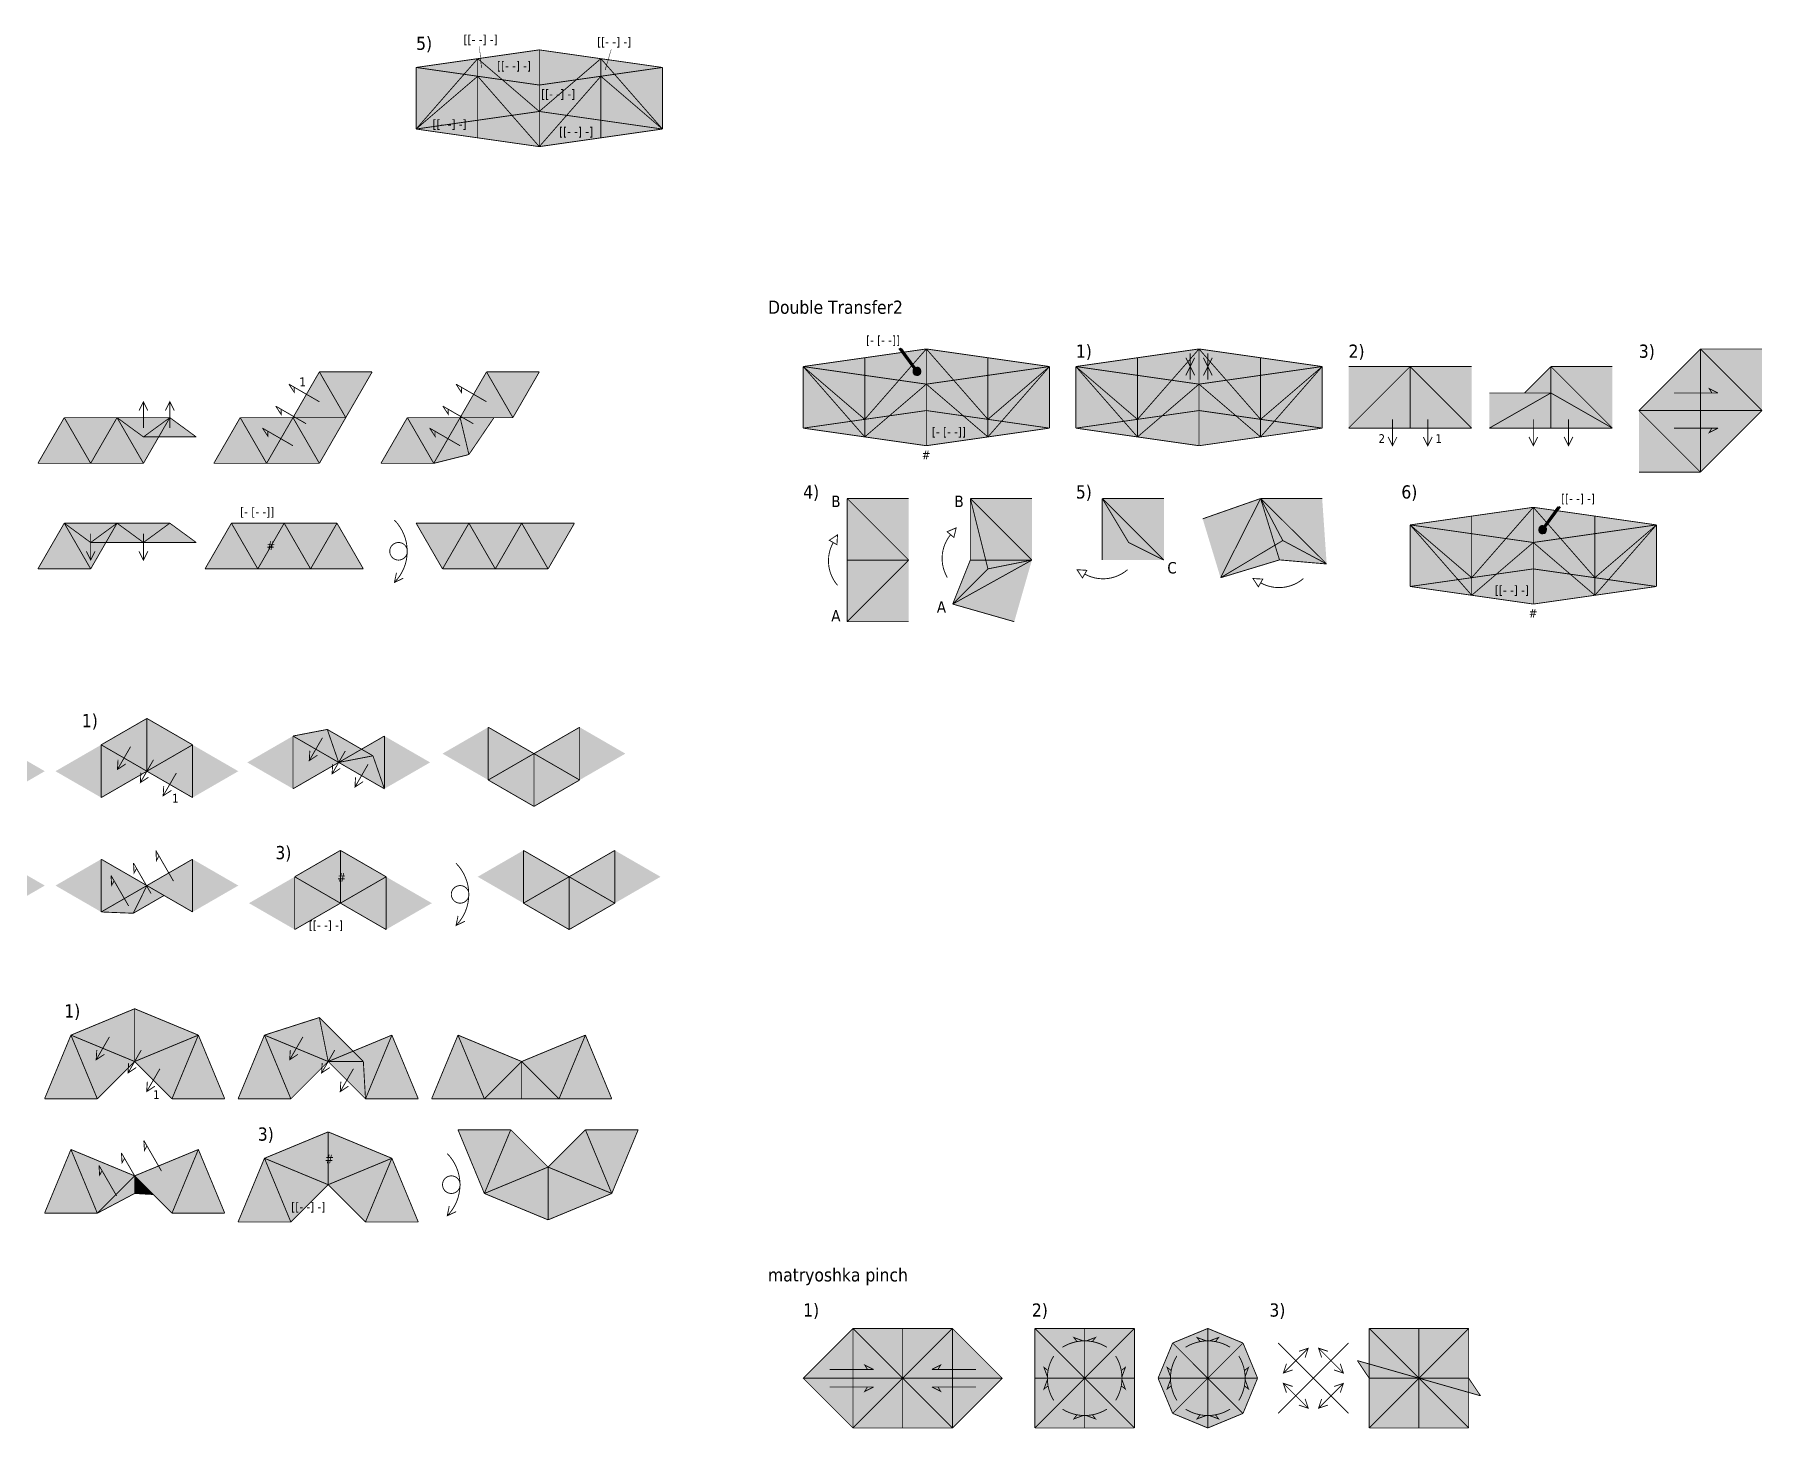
# Model space of a CAD drawing. Header units: inches. Extents: x -12.5 to 77.3, y -38.9 to 8.1.
# Drawn here: x 53.26 to 72.91, y -31.07 to -15.23 of the extents above; entities that cross this region are included whole.
import ezdxf

# ---------------------------------------------------------------- set-up
doc = ezdxf.new("R2010")
doc.units = ezdxf.units.IN
doc.header["$LTSCALE"] = 0.2
doc.header["$MEASUREMENT"] = 0
for name, pattern in [('crease . . . . .', [0.4, 0.2, -0.2]), ('mountain __ . . __ . .', [1.25, 0.5, -0.25, 0, -0.25, 0, -0.25]), ('valley __ __ __', [0.75, 0.5, -0.25])]:
    doc.linetypes.add(name, pattern=pattern)
for name, color, linetype in [('arrow-back', 250, 'Continuous'), ('callout', 254, 'Continuous'), ('edge', 7, 'Continuous'), ('face-1', 151, 'Continuous'), ('face-2', 91, 'Continuous'), ('face-3', 11, 'Continuous'), ('face-4', 191, 'Continuous'), ('face-5', 51, 'Continuous'), ('face-6', 33, 'Continuous'), ('hinge', 250, 'crease . . . . .'), ('mountain', 12, 'mountain __ . . __ . .'), ('valley', 143, 'valley __ __ __'), ('z-labels', 94, 'Continuous'), ('z-pats', 251, 'Continuous')]:
    doc.layers.add(name, color=color, linetype=linetype)
doc.styles.add('labels', font='')
doc.styles.get('labels').set_extended_font_data('Tahoma')

msp = doc.modelspace()

# ---------------------------------------------------------------- linework, layer by layer
for p, q in [((63.260028, -19.024721), (63.091166, -18.794881)), ((63.276146, -19.01288), (63.115984, -18.794881)), ((70.423854, -20.81288), (70.584016, -20.594881)), ((70.439972, -20.824721), (70.608834, -20.594881))]:
    msp.add_line(p, q)
at = {"const_width": 0.01}
for points in [[(66.4, -18.85), (66.4, -19.15)], [(66.6, -18.85), (66.6, -19.15)], [(66.45, -18.9), (66.45, -18.9), (66.4, -19), (66.35, -18.9)], [(66.45, -19.1), (66.45, -19.1), (66.4, -19), (66.35, -19.1)], [(66.55, -18.9), (66.55, -18.9), (66.6, -19), (66.65, -18.9)], [(66.55, -19.1), (66.55, -19.1), (66.6, -19), (66.65, -19.1)], [(54.45, -19.5), (54.45, -19.5), (54.5, -19.4), (54.55, -19.5)], [(54.5, -19.7), (54.5, -19.4)], [(54.75, -19.5), (54.75, -19.5), (54.8, -19.4), (54.85, -19.5)], [(54.8, -19.7), (54.8, -19.4)], [(68.7, -19.6), (68.7, -19.9)], [(69.1, -19.6), (69.1, -19.9)], [(70.3, -19.6), (70.3, -19.9)], [(70.7, -19.6), (70.7, -19.9)], [(68.65, -19.8), (68.65, -19.8), (68.7, -19.9), (68.75, -19.8)], [(69.05, -19.8), (69.05, -19.8), (69.1, -19.9), (69.15, -19.8)], [(70.25, -19.8), (70.25, -19.8), (70.3, -19.9), (70.35, -19.8)], [(70.65, -19.8), (70.65, -19.8), (70.7, -19.9), (70.75, -19.8)], [(53.9, -20.9), (53.9, -21.2)], [(54.5, -20.9), (54.5, -21.2)], [(53.85, -21.1), (53.85, -21.1), (53.9, -21.2), (53.95, -21.1)], [(54.45, -21.1), (54.45, -21.1), (54.5, -21.2), (54.55, -21.1)], [(57.454834, -21.4062), (57.454834, -21.4062), (57.353553, -21.453553), (57.376439, -21.344117)], [(54.354423, -23.320097), (54.204423, -23.579904)], [(56.391506, -23.368302), (56.391506, -23.368302), (56.384807, -23.479904), (56.478109, -23.418302)], [(56.534807, -23.220097), (56.384807, -23.479904)], [(56.794615, -23.370097), (56.644615, -23.629905)], [(54.211122, -23.468302), (54.211122, -23.468302), (54.204423, -23.579904), (54.297724, -23.518302)], [(54.61423, -23.470097), (54.46423, -23.729904)], [(56.651314, -23.518302), (56.651314, -23.518302), (56.644615, -23.629905), (56.737916, -23.568302)], [(57.054423, -23.520097), (56.904423, -23.779904)], [(54.470929, -23.618302), (54.470929, -23.618302), (54.46423, -23.729904), (54.557532, -23.668302)], [(54.730737, -23.768302), (54.730737, -23.768302), (54.724038, -23.879904), (54.817339, -23.818302)], [(54.874038, -23.620097), (54.724038, -23.879904)], [(56.911121, -23.668302), (56.911121, -23.668302), (56.904423, -23.779904), (56.997724, -23.718302)], [(58.154834, -25.3062), (58.154834, -25.3062), (58.053553, -25.353553), (58.076439, -25.244117)], [(54.112868, -26.620096), (53.962868, -26.879904)], [(56.312868, -26.620096), (56.162868, -26.879904)], [(53.969567, -26.768301), (53.969567, -26.768301), (53.962868, -26.879904), (54.056169, -26.818301)], [(54.474999, -26.770097), (54.324999, -27.029904)], [(56.169567, -26.768301), (56.169567, -26.768301), (56.162868, -26.879904), (56.256169, -26.818301)], [(56.674999, -26.770097), (56.524999, -27.029904)], [(54.331698, -26.918302), (54.331698, -26.918302), (54.324999, -27.029904), (54.418301, -26.968302)], [(54.687132, -26.982228), (54.537132, -27.242036)], [(56.531698, -26.918302), (56.531698, -26.918302), (56.524999, -27.029904), (56.618301, -26.968302)], [(56.887132, -26.982228), (56.737132, -27.242036)], [(54.543831, -27.130433), (54.543831, -27.130433), (54.537132, -27.242036), (54.630433, -27.180433)], [(56.743831, -27.130433), (56.743831, -27.130433), (56.737132, -27.242036), (56.830433, -27.180433)], [(58.054834, -28.6062), (58.054834, -28.6062), (57.953553, -28.653553), (57.976439, -28.544117)], [(67.458579, -30.441422), (67.741422, -30.158579)], [(67.635355, -30.193934), (67.635355, -30.193934), (67.741422, -30.158579), (67.706066, -30.264645)], [(67.964645, -30.193934), (67.964645, -30.193934), (67.858578, -30.158579), (67.893934, -30.264645)], [(67.858578, -30.158579), (68.141421, -30.441422)], [(67.493934, -30.335355), (67.493934, -30.335355), (67.458579, -30.441422), (67.564645, -30.406066)], [(68.106066, -30.335355), (68.106066, -30.335355), (68.141421, -30.441422), (68.035355, -30.406066)], [(67.564645, -30.593934), (67.564645, -30.593934), (67.458579, -30.558579), (67.493934, -30.664645)], [(67.458579, -30.558579), (67.741421, -30.841421)], [(67.858578, -30.841421), (68.141421, -30.558578)], [(68.035355, -30.593934), (68.035355, -30.593934), (68.141421, -30.558578), (68.106066, -30.664645)], [(67.706066, -30.735355), (67.706066, -30.735355), (67.741421, -30.841421), (67.635355, -30.806066)], [(67.893934, -30.735355), (67.893934, -30.735355), (67.858578, -30.841421), (67.964645, -30.806066)]]:
    msp.add_lwpolyline(points, dxfattribs=at)
for points in [[(57.353553, -20.746447, -0.410434), (57.353553, -21.453553, 0.610292)], [(57.5, -21.1, -1), (57.3, -21.1, -1), (57.5, -21.1, 0.414214)], [(62.390424, -21.486788, -0.315299), (62.341534, -21.000479, 0.290796)], [(63.638717, -21.398202, -0.315299), (63.675888, -20.910857, 0.290796)], [(65.686788, -21.309576, -0.315299), (65.200479, -21.358466, 0.290796)], [(67.686788, -21.409576, -0.315299), (67.200479, -21.458466, 0.290796)], [(58.053553, -24.646447, -0.410434), (58.053553, -25.353553, 0.610292)], [(58.2, -25, -1), (58, -25, -1), (58.2, -25, 0.414214)], [(57.953553, -27.946447, -0.410434), (57.953553, -28.653553, 0.610292)], [(58.1, -28.3, -1), (57.9, -28.3, -1), (58.1, -28.3, 0.414214)]]:
    msp.add_lwpolyline(points, format="xyb", dxfattribs=at)
for points in [[(62.297123, -20.974814), (62.297123, -20.974814), (62.390424, -20.913212), (62.383725, -21.024814)], [(63.636667, -20.877801), (63.636667, -20.877801), (63.739327, -20.83352), (63.713156, -20.942216)], [(65.174814, -21.402877), (65.174814, -21.402877), (65.113212, -21.309576), (65.224814, -21.316275)], [(67.174814, -21.502877), (67.174814, -21.502877), (67.113212, -21.409576), (67.224814, -21.416275)]]:
    msp.add_lwpolyline(points, close=True, dxfattribs=at)
for centre, start, end in [((63.294065, -19.054159), 139.144086, 113.464909), ((70.405935, -20.854159), 66.535091, 40.855914)]:
    msp.add_arc(centre, 0.045, start, end)
at = {"color": 254}
for points in [[(63.920453, -19.635062), (63.920453, -19.835062), (63.427544, -19.635062), (63.427544, -19.835062)], [(70.320453, -21.435062), (70.320453, -21.635062), (69.827544, -21.435062), (69.827544, -21.635062)]]:
    msp.add_solid(points, dxfattribs=at)
at = {"layer": 'arrow-back', "const_width": 0.01}
for points in [[(56.5, -19.4), (56.15359, -19.2)], [(56.214212, -19.235), (56.215192, -19.293301), (56.15359, -19.2)], [(58.4, -19.4), (58.05359, -19.2)], [(58.114212, -19.235), (58.115192, -19.293301), (58.05359, -19.2)], [(72.33, -19.3), (72.3, -19.25), (72.4, -19.3)], [(56.35, -19.65), (56.00359, -19.45)], [(56.064212, -19.485), (56.065192, -19.543301), (56.00359, -19.45)], [(58.25, -19.65), (57.90359, -19.45)], [(57.964212, -19.485), (57.965192, -19.543301), (57.90359, -19.45)], [(71.9, -19.3), (72.4, -19.3)], [(56.2, -19.9), (55.85359, -19.7)], [(55.914212, -19.735), (55.915192, -19.793301), (55.85359, -19.7)], [(58.1, -19.9), (57.75359, -19.7)], [(57.814212, -19.735), (57.815192, -19.793301), (57.75359, -19.7)], [(71.9, -19.7), (72.4, -19.7)], [(72.33, -19.7), (72.3, -19.75), (72.4, -19.7)], [(54.676683, -24.563553), (54.648382, -24.614534), (54.641683, -24.502931)], [(54.841683, -24.849342), (54.641683, -24.502931)], [(54.421779, -24.70506), (54.393478, -24.75604), (54.386779, -24.644438)], [(54.586779, -24.990848), (54.386779, -24.644438)], [(54.166875, -24.846566), (54.138574, -24.897547), (54.131875, -24.785944)], [(54.331875, -25.132354), (54.131875, -24.785944)], [(54.704708, -28.144758), (54.504708, -27.798348)], [(54.539708, -27.858969), (54.511407, -27.90995), (54.504708, -27.798348)], [(54.194901, -28.42777), (53.994901, -28.08136)], [(54.029901, -28.141982), (54.0016, -28.192963), (53.994901, -28.08136)], [(54.449805, -28.286264), (54.249805, -27.939854)], [(54.284805, -28.000476), (54.256503, -28.051456), (54.249805, -27.939854)], [(65.112368, -30.083591), (65.076947, -30.037273), (65.181926, -30.075736)], [(65.287632, -30.083591), (65.323053, -30.037273), (65.218074, -30.075736)], [(66.512368, -30.083591), (66.476947, -30.037273), (66.581926, -30.075736)], [(66.687632, -30.083591), (66.723053, -30.037273), (66.618074, -30.075736)], [(62.3, -30.4), (62.8, -30.4)], [(62.73, -30.4), (62.7, -30.35), (62.8, -30.4)], [(63.532742, -30.4), (63.562742, -30.35), (63.462742, -30.4)], [(63.962742, -30.4), (63.462742, -30.4)], [(64.783591, -30.412368), (64.737273, -30.376947), (64.775736, -30.481926)], [(65.616409, -30.412368), (65.662727, -30.376947), (65.624264, -30.481926)], [(66.183591, -30.412368), (66.137273, -30.376947), (66.175736, -30.481926)], [(67.016409, -30.412368), (67.062727, -30.376947), (67.024264, -30.481926)], [(62.3, -30.6), (62.8, -30.6)], [(62.73, -30.6), (62.7, -30.65), (62.8, -30.6)], [(63.532742, -30.6), (63.562742, -30.65), (63.462742, -30.6)], [(63.962742, -30.6), (63.462742, -30.6)], [(64.783591, -30.587632), (64.737273, -30.623053), (64.775736, -30.518074)], [(65.616409, -30.587632), (65.662727, -30.623053), (65.624264, -30.518074)], [(66.183591, -30.587632), (66.137273, -30.623053), (66.175736, -30.518074)], [(67.016409, -30.587632), (67.062727, -30.623053), (67.024264, -30.518074)], [(65.112368, -30.916409), (65.076947, -30.962727), (65.181926, -30.924264)], [(65.287632, -30.916409), (65.323053, -30.962727), (65.218074, -30.924264)], [(66.512368, -30.916409), (66.476947, -30.962727), (66.581926, -30.924264)], [(66.687632, -30.916409), (66.723053, -30.962727), (66.618074, -30.924264)]]:
    msp.add_lwpolyline(points, dxfattribs=at)
for points in [[(64.847735, -30.752206, -0.285476), (64.847735, -30.247794, 0.290796)], [(64.947794, -30.147735, -0.285476), (65.452206, -30.147735, 0.290796)], [(65.552265, -30.247794, -0.285476), (65.552265, -30.752206, 0.290796)], [(66.247735, -30.752206, -0.285476), (66.247735, -30.247794, 0.290796)], [(66.347794, -30.147735, -0.285476), (66.852206, -30.147735, 0.290796)], [(66.952265, -30.247794, -0.285476), (66.952265, -30.752206, 0.290796)], [(65.452206, -30.852265, -0.285476), (64.947794, -30.852265, 0.290796)], [(66.852206, -30.852265, -0.285476), (66.347794, -30.852265, 0.290796)]]:
    msp.add_lwpolyline(points, format="xyb", dxfattribs=at)
at = {"layer": 'callout', "const_width": 0.02}
for points in [[(63.100334, -18.790469), (63.294065, -19.054159)], [(70.599666, -20.590469), (70.405935, -20.854159)]]:
    msp.add_lwpolyline(points, dxfattribs=at)
at = {"layer": 'callout', "const_width": 0.04471}
for points in [[(63.294065, -19.031803, -1), (63.294065, -19.076514, -1)], [(70.405935, -20.831803, 1), (70.405935, -20.876514, 1)]]:
    msp.add_lwpolyline(points, format="xyb", close=True, dxfattribs=at)
at = {"layer": 'edge', "const_width": 0.01}
for points in [[(57.6, -15.6), (58.3, -15.5)], [(58.3, -15.5), (59, -15.4)], [(59, -15.4), (59.7, -15.5)], [(59.7, -15.5), (60.4, -15.6)], [(57.6, -16.3), (57.6, -15.6)], [(57.6, -15.6), (58.3, -15.7)], [(58.3, -15.7), (59, -15.8)], [(59, -15.8), (59.7, -15.7)], [(59.7, -15.7), (60.4, -15.6)], [(60.4, -15.6), (60.4, -16.3)], [(58.3, -16.2), (59, -16.1)], [(59, -16.1), (59.7, -16.2)], [(57.6, -16.3), (58.3, -16.2)], [(57.6, -16.3), (58.3, -16.4)], [(59.7, -16.2), (60.4, -16.3)], [(59.7, -16.4), (60.4, -16.3)], [(58.3, -16.4), (59, -16.5)], [(59, -16.5), (59.7, -16.4)], [(62.7, -18.9), (63.4, -18.8)], [(64.1, -18.9), (63.4, -18.8)], [(65.8, -18.9), (66.5, -18.8)], [(67.2, -18.9), (66.5, -18.8)], [(71.5, -19.5), (72.2, -18.8)], [(72.2, -18.8), (72.9, -18.8)], [(62, -19), (62.7, -18.9)], [(62, -19.7), (62, -19)], [(62, -19), (62.7, -19.1)], [(64.8, -19), (64.1, -18.9)], [(64.8, -19), (64.1, -19.1)], [(64.8, -19.7), (64.8, -19)], [(65.1, -19), (65.8, -18.9)], [(65.1, -19.7), (65.1, -19)], [(65.1, -19), (65.8, -19.1)], [(67.9, -19), (67.2, -18.9)], [(67.9, -19), (67.2, -19.1)], [(67.9, -19.7), (67.9, -19)], [(68.2, -19), (68.9, -19)], [(68.9, -19), (69.6, -19.7)], [(68.9, -19), (69.6, -19)], [(70.2, -19.3), (70.5, -19)], [(70.5, -19), (71.2, -19)], [(56.2, -19.580385), (56.5, -19.06077)], [(56.5, -19.06077), (57.1, -19.06077)], [(58.1, -19.580385), (58.4, -19.06077)], [(58.4, -19.06077), (59, -19.06077)], [(62.7, -19.1), (63.4, -19.2)], [(64.1, -19.1), (63.4, -19.2)], [(65.8, -19.1), (66.5, -19.2)], [(67.2, -19.1), (66.5, -19.2)], [(71.2, -19.7), (70.5, -19.3), (69.8, -19.3)], [(53.6, -19.580385), (54.2, -19.580385)], [(54.2, -19.580385), (54.8, -19.580385)], [(54.2, -19.580385), (54.5, -19.8)], [(54.5, -20.1), (54.8, -19.580385)], [(55.6, -19.580385), (56.2, -19.580385)], [(56.2, -19.580385), (56.8, -19.580385)], [(56.5, -20.1), (56.8, -19.580385)], [(57.5, -19.580385), (58.1, -19.580385)], [(58.1, -19.580385), (58.7, -19.580385)], [(58.2, -20), (58.485183, -19.580385)], [(62, -19.7), (62.7, -19.6)], [(62.7, -19.6), (63.4, -19.5)], [(64.1, -19.6), (63.4, -19.5)], [(64.8, -19.7), (64.1, -19.6)], [(65.1, -19.7), (65.8, -19.6)], [(65.8, -19.6), (66.5, -19.5)], [(67.2, -19.6), (66.5, -19.5)], [(67.9, -19.7), (67.2, -19.6)], [(72.2, -20.2), (72.9, -19.5)], [(54.5, -19.8), (55.1, -19.8)], [(62, -19.7), (62.7, -19.8)], [(62.7, -19.8), (63.4, -19.9)], [(64.1, -19.8), (63.4, -19.9)], [(64.8, -19.7), (64.1, -19.8)], [(65.1, -19.7), (65.8, -19.8)], [(65.8, -19.8), (66.5, -19.9)], [(67.2, -19.8), (66.5, -19.9)], [(67.9, -19.7), (67.2, -19.8)], [(68.2, -19.7), (68.9, -19.7)], [(68.9, -19.7), (69.6, -19.7)], [(69.8, -19.7), (70.5, -19.7)], [(70.5, -19.7), (71.2, -19.7)], [(57.8, -20.1), (58.2, -20)], [(53.3, -20.1), (53.9, -20.1)], [(53.9, -20.1), (54.5, -20.1)], [(55.3, -20.1), (55.9, -20.1)], [(55.9, -20.1), (56.5, -20.1)], [(57.2, -20.1), (57.8, -20.1)], [(71.5, -20.2), (72.2, -20.2)], [(62.5, -20.5), (63.2, -20.5)], [(62.5, -21.2), (62.5, -20.5)], [(64.6, -20.5), (63.9, -20.5)], [(63.9, -20.5), (63.9, -21.2)], [(63.9, -20.5), (64.1, -21.3)], [(65.4, -21.2), (65.4, -20.5)], [(65.4, -20.5), (65.7, -21)], [(65.4, -20.5), (66.1, -20.5)], [(66.541683, -20.730924), (67.2, -20.5)], [(67.9, -20.5), (67.2, -20.5)], [(69.6, -20.7), (70.3, -20.6)], [(71, -20.7), (70.3, -20.6)], [(53.6, -20.780385), (54.2, -20.780385)], [(53.6, -20.780385), (53.9, -20.999999)], [(53.9, -21.3), (54.2, -20.780385)], [(54.2, -20.780385), (54.8, -20.780385)], [(55.5, -20.780385), (56.1, -20.780385)], [(56.1, -20.780385), (56.7, -20.780385)], [(57.6, -20.780386), (58.2, -20.780386)], [(58.2, -20.780386), (58.8, -20.780387)], [(58.8, -20.780386), (59.399999, -20.780386)], [(68.9, -20.8), (69.6, -20.7)], [(68.9, -21.5), (68.9, -20.8)], [(68.9, -20.8), (69.6, -20.9)], [(71.7, -20.8), (71, -20.7)], [(71.7, -20.8), (71, -20.9)], [(71.7, -21.5), (71.7, -20.8)], [(53.9, -20.999999), (54.5, -20.999999)], [(54.5, -21), (55.1, -21)], [(66.1, -21.2), (65.7, -21)], [(66.744688, -21.400841), (67.452306, -20.97743)], [(67.452306, -20.97743), (67.951119, -21.244237)], [(69.6, -20.9), (70.3, -21)], [(71, -20.9), (70.3, -21)], [(62.5, -21.2), (62.5, -21.9)], [(63.9, -21.2), (63.7, -21.7)], [(66.744688, -21.400841), (67.414605, -21.197836)], [(67.414605, -21.197836), (67.951119, -21.244237)], [(53.3, -21.3), (53.9, -21.3)], [(55.2, -21.3), (55.8, -21.3)], [(55.8, -21.3), (56.4, -21.3)], [(56.4, -21.3), (56.999999, -21.3)], [(57.9, -21.300002), (58.5, -21.300002)], [(58.5, -21.300002), (59.1, -21.300002)], [(64.1, -21.3), (63.7, -21.7)], [(68.9, -21.5), (69.6, -21.4)], [(69.6, -21.4), (70.3, -21.3)], [(71, -21.4), (70.3, -21.3)], [(71.7, -21.5), (71, -21.4)], [(68.9, -21.5), (69.6, -21.6)], [(69.6, -21.6), (70.3, -21.7)], [(71, -21.6), (70.3, -21.7)], [(71.7, -21.5), (71, -21.6)], [(63.7, -21.7), (64.4, -21.9)], [(62.5, -21.9), (63.2, -21.9)], [(54.019615, -23.3), (54.53923, -23)], [(54.53923, -23.000001), (55.058845, -23.300001)], [(56.199999, -23.2), (56.589711, -23.125)], [(56.589711, -23.125001), (57.109326, -23.425001)], [(58.419615, -23.1), (58.93923, -23.4)], [(59.458846, -23.100001), (58.939231, -23.4)], [(55.058845, -23.900001), (55.058846, -23.300001)], [(57.23923, -23.200001), (56.719615, -23.500001)], [(56.199999, -23.8), (56.719614, -23.5)], [(57.23923, -23.800001), (56.719615, -23.5)], [(57.23923, -23.800001), (57.109327, -23.425001)], [(54.019615, -23.9), (54.53923, -23.6)], [(55.058845, -23.900001), (54.539231, -23.6)], [(58.419615, -23.699999), (58.93923, -23.999999)], [(58.939229, -24.000001), (59.458844, -23.700001)], [(56.219615, -24.8), (56.73923, -24.5)], [(56.73923, -24.500001), (57.258845, -24.800001)], [(58.819615, -24.5), (59.33923, -24.8)], [(59.858845, -24.499999), (59.339231, -24.8)], [(54.019615, -24.6), (54.53923, -24.9)], [(55.058846, -24.600001), (54.539231, -24.9)], [(54.53923, -24.900001), (55.058845, -25.200001)], [(54.384327, -25.214713), (54.734328, -25.01264)], [(56.219615, -25.4), (56.73923, -25.1)], [(57.258845, -25.400001), (56.739231, -25.1)], [(58.819615, -25.1), (59.33923, -25.4)], [(59.33923, -25.399999), (59.858845, -25.099999)], [(54.019615, -25.199999), (54.384327, -25.214711)], [(53.675736, -26.6), (54.4, -26.3)], [(54.4, -26.3), (55.124264, -26.6)], [(55.875736, -26.6), (56.5, -26.4)], [(56.5, -26.4), (57, -26.9)], [(53.375736, -27.324264), (53.675736, -26.6)], [(54.824264, -27.324264), (55.124264, -26.6)], [(55.124264, -26.6), (55.424264, -27.324264)], [(55.575736, -27.324264), (55.875736, -26.6)], [(57.324264, -26.6), (56.6, -26.9)], [(57.324264, -26.6), (57.624264, -27.324264)], [(57.775736, -27.324264), (58.075736, -26.6)], [(58.075736, -26.6), (58.8, -26.9)], [(59.524264, -26.6), (58.8, -26.9)], [(59.524264, -26.6), (59.824264, -27.324264)], [(53.975736, -27.324264), (54.4, -26.9)], [(54.824264, -27.324264), (54.4, -26.9)], [(56.175736, -27.324264), (56.6, -26.9)], [(57.024264, -27.324264), (56.6, -26.9)], [(57.024264, -27.324264), (57, -26.9)], [(58.375736, -27.324264), (58.8, -27.324264)], [(58.8, -27.324264), (59.224264, -27.324264)], [(55.875736, -28), (56.6, -27.7)], [(56.6, -27.7), (57.324264, -28)], [(58.075736, -27.675736), (58.375736, -28.4)], [(58.675736, -27.675736), (59.1, -28.1)], [(59.524264, -27.675736), (59.1, -28.1)], [(59.824264, -28.4), (60.124264, -27.675736)], [(53.375736, -28.624264), (53.675736, -27.9)], [(53.675736, -27.9), (54.4, -28.2)], [(55.124264, -27.9), (54.4, -28.2)], [(55.124264, -27.9), (55.424264, -28.624264)], [(55.575736, -28.724264), (55.875736, -28)], [(57.324264, -28), (57.624264, -28.724264)], [(54.824264, -28.624264), (54.4, -28.2)], [(53.975736, -28.624264), (54.4, -28.4)], [(54.4, -28.4), (54.612132, -28.412133)], [(56.175736, -28.724264), (56.6, -28.3)], [(57.024264, -28.724264), (56.6, -28.3)], [(58.375736, -28.4), (59.1, -28.7)], [(59.1, -28.7), (59.824264, -28.4)], [(64.634314, -29.934315), (64.634314, -30.5)], [(65.765685, -29.934315), (65.2, -29.934315), (64.634314, -29.934315)], [(65.765685, -30.5), (65.765685, -29.934315)], [(67, -30.1), (66.6, -29.934315), (66.2, -30.1)], [(68.434314, -29.934315), (68.434314, -30.5)], [(69.565685, -29.934315), (69, -29.934315), (68.434314, -29.934315)], [(69.565685, -30.5), (69.565685, -29.934315)], [(66.2, -30.1), (66.034314, -30.5)], [(67.165685, -30.5), (67, -30.1)], [(67.8, -30.5), (67.4, -30.1)], [(68.2, -30.1), (67.8, -30.5)], [(68.3, -30.3), (68.3, -30.3), (68.434314, -30.5)], [(69, -30.5), (68.3, -30.3)], [(63.697056, -30.5), (63.131371, -30.5), (62.565685, -30.5)], [(64.634314, -30.5), (64.634314, -31.065685)], [(65.765685, -31.065685), (65.765685, -30.5)], [(66.034314, -30.5), (66.2, -30.9)], [(67, -30.9), (67.165685, -30.5)], [(67.4, -30.9), (67.8, -30.5)], [(67.8, -30.5), (68.2, -30.9)], [(68.434314, -30.5), (68.434314, -31.065685)], [(69, -30.5), (69.7, -30.7)], [(69.565685, -31.065685), (69.565685, -30.5)], [(69.7, -30.7), (69.7, -30.7), (69.565686, -30.5)], [(67, -30.9), (66.6, -31.065685), (66.2, -30.9)], [(65.765685, -31.065685), (65.2, -31.065685), (64.634314, -31.065685)], [(69.565685, -31.065685), (69, -31.065685), (68.434314, -31.065685)]]:
    msp.add_lwpolyline(points, dxfattribs=at)
msp.add_lwpolyline([(64.262742, -30.5), (63.697056, -29.934315), (62.565685, -29.934315), (62, -30.5), (62.565685, -31.065685), (63.697056, -31.065685)], close=True, dxfattribs=at)
at = {"layer": 'face-1'}
for points in [[(58.3, -15.7), (57.6, -15.6), (58.3, -15.7), (57.6, -16.3)], [(59.7, -15.7), (60.4, -16.3), (60.4, -15.6)], [(72.2, -18.8), (72.9, -19.5), (72.9, -18.8)], [(62.7, -19.8), (62.7, -19.1), (62.7, -19.8), (62, -19)], [(62, -19), (62.7, -19.8), (62, -19.7)], [(64.1, -19.8), (64.1, -19.1), (64.1, -19.8), (64.8, -19)], [(64.8, -19), (64.1, -19.8), (64.8, -19.7)], [(65.8, -19.8), (65.8, -19.1), (65.8, -19.8), (65.1, -19)], [(65.1, -19), (65.8, -19.8), (65.1, -19.7)], [(67.2, -19.8), (67.2, -19.1), (67.2, -19.8), (67.9, -19)], [(67.9, -19), (67.2, -19.8), (67.9, -19.7)], [(68.9, -19), (68.2, -19), (68.9, -19), (68.2, -19.7)], [(68.2, -19.7), (68.9, -19), (68.9, -19.7)], [(69.6, -19.7), (68.9, -19.7), (68.9, -19)], [(68.9, -19), (69.6, -19.7), (69.6, -19)], [(70.5, -19), (71.2, -19.7), (71.2, -19)], [(62.7, -19.8), (62.7, -19.1), (63.4, -19.2)], [(63.4, -19.2), (62.7, -19.8), (63.4, -19.9)], [(64.1, -19.8), (64.1, -19.1), (63.4, -19.2)], [(63.4, -19.2), (64.1, -19.8), (63.4, -19.9)], [(65.8, -19.8), (65.8, -19.1), (66.5, -19.2)], [(66.5, -19.2), (65.8, -19.8), (66.5, -19.9)], [(67.2, -19.8), (67.2, -19.1), (66.5, -19.2)], [(66.5, -19.2), (67.2, -19.8), (66.5, -19.9)], [(70.5, -19.3), (69.8, -19.3), (70.5, -19.3), (69.8, -19.7)], [(69.8, -19.7), (70.5, -19.3), (70.5, -19.7)], [(71.2, -19.7), (70.5, -19.7), (70.5, -19.3)], [(53.9, -20.1), (53.6, -19.580385), (53.3, -20.1)], [(53.9, -20.1), (53.6, -19.580385), (54.2, -19.580385)], [(53.9, -20.1), (54.5, -20.1), (54.2, -19.580385)], [(54.8, -19.580385), (54.2, -19.580385), (54.8, -19.580385), (54.5, -19.8)], [(54.5, -19.8), (54.8, -19.580385), (55.1, -19.8)], [(55.9, -20.1), (55.6, -19.580385), (55.3, -20.1)], [(55.9, -20.1), (55.6, -19.580385), (56.2, -19.580385)], [(55.9, -20.1), (56.5, -20.1), (56.2, -19.580385)], [(57.8, -20.1), (57.5, -19.580385), (57.2, -20.1)], [(57.8, -20.1), (57.5, -19.580385), (58.1, -19.580385)], [(57.8, -20.1), (58.2, -20), (58.1, -19.580385)], [(72.2, -20.2), (71.5, -20.2), (72.2, -20.2), (71.5, -19.5)], [(62.5, -20.5), (63.2, -21.2), (63.2, -20.5)], [(63.9, -20.5), (64.6, -21.2), (64.6, -20.5)], [(65.4, -20.5), (66.1, -21.2), (66.1, -20.5)], [(66.1, -21.2), (65.4, -21.2), (65.4, -20.5)], [(66.744688, -21.400841), (67.2, -20.5), (66.541683, -20.730924)], [(67.951119, -21.244237), (67.9, -20.5), (67.951119, -21.244237), (67.2, -20.5)], [(53.9, -21.3), (53.6, -20.780385), (53.3, -21.3)], [(53.9, -21.3), (53.6, -20.780385), (54.2, -20.780385)], [(54.8, -20.780386), (54.5, -21), (55.1, -21)], [(55.8, -21.3), (55.5, -20.780385), (55.2, -21.3)], [(56.7, -20.780386), (56.4, -21.3), (57, -21.300001)], [(58.2, -20.780386), (57.9, -21.300002), (58.5, -21.300001)], [(58.2, -20.780386), (58.8, -20.780386), (58.5, -21.300001)], [(69.6, -21.6), (69.6, -20.9), (69.6, -21.6), (68.9, -20.8)], [(68.9, -20.8), (69.6, -21.6), (68.9, -21.5)], [(71, -21.6), (71, -20.9), (71, -21.6), (71.7, -20.8)], [(71.7, -20.8), (71, -21.6), (71.7, -21.5)], [(69.6, -21.6), (69.6, -20.9), (70.3, -21)], [(71, -21.6), (71, -20.9), (70.3, -21)], [(62.5, -21.9), (63.2, -21.9), (63.2, -21.2)], [(63.7, -21.7), (64.4, -21.9), (63.7, -21.7), (64.6, -21.2)], [(54.539231, -23.000001), (54.53923, -23.600001), (54.019615, -23.3)], [(54.539231, -23.000001), (54.53923, -23.600001), (55.058846, -23.300001)], [(56.589711, -23.125001), (56.719615, -23.500001), (56.2, -23.2)], [(56.589711, -23.125001), (56.719615, -23.500001), (57.109326, -23.425001)], [(58.419615, -23.7), (57.9, -23.4), (58.419616, -23.1)], [(59.458846, -23.700001), (59.978461, -23.400001), (59.458846, -23.100001)], [(52.858845, -23.900001), (53.378461, -23.600001), (52.858846, -23.300001)], [(54.019615, -23.9), (53.5, -23.6), (54.019615, -23.3)], [(54.019615, -23.9), (54.53923, -23.600001), (54.019615, -23.3)], [(55.058845, -23.900001), (54.53923, -23.600001), (55.058846, -23.300001)], [(55.058845, -23.900001), (55.578461, -23.600001), (55.058846, -23.300001)], [(56.199999, -23.8), (55.680384, -23.5), (56.2, -23.2)], [(56.199999, -23.8), (56.719615, -23.500001), (56.2, -23.2)], [(57.23923, -23.800001), (57.758845, -23.500001), (57.23923, -23.200001)], [(57.23923, -23.800001), (56.719615, -23.500001), (57.109326, -23.425001)], [(56.739231, -24.500001), (56.73923, -25.100001), (56.219615, -24.8)], [(52.858845, -25.200001), (53.378461, -24.900001), (52.858846, -24.600001)], [(54.019615, -25.2), (53.5, -24.9), (54.019615, -24.6)], [(55.058845, -25.200001), (55.578461, -24.900001), (55.058846, -24.600001)], [(56.219615, -25.4), (55.7, -25.1), (56.219615, -24.8)], [(57.258845, -25.400001), (57.778461, -25.100001), (57.258846, -24.800001)], [(54.4, -26.3), (54.4, -26.9), (53.675736, -26.6)], [(54.4, -26.3), (54.4, -26.9), (55.124264, -26.6)], [(56.5, -26.4), (56.6, -26.9), (55.875736, -26.6)], [(56.5, -26.4), (56.6, -26.9), (57, -26.9)], [(53.975736, -27.324264), (53.375736, -27.324264), (53.675736, -26.6)], [(53.975736, -27.324264), (54.4, -26.9), (53.675736, -26.6)], [(54.824264, -27.324264), (54.4, -26.9), (55.124264, -26.6)], [(54.824264, -27.324264), (55.424264, -27.324264), (55.124264, -26.6)], [(56.175736, -27.324264), (55.575736, -27.324264), (55.875736, -26.6)], [(56.175736, -27.324264), (56.6, -26.9), (55.875736, -26.6)], [(57.024264, -27.324264), (57.624264, -27.324264), (57.324264, -26.6)], [(58.375736, -27.324264), (57.775736, -27.324264), (58.075736, -26.6)], [(59.224264, -27.324264), (59.824264, -27.324264), (59.524264, -26.6)], [(57.024264, -27.324264), (56.6, -26.9), (57, -26.9)], [(56.6, -27.7), (56.6, -28.3), (55.875736, -28)], [(53.975736, -28.624264), (53.375736, -28.624264), (53.675736, -27.9)], [(54.824264, -28.624264), (55.424264, -28.624264), (55.124264, -27.9)], [(56.175736, -28.724264), (55.575736, -28.724264), (55.875736, -28)], [(57.024264, -28.724264), (57.624264, -28.724264), (57.324264, -28)], [(62.565685, -29.934315), (62, -30.5), (62.565685, -30.5)], [(63.131371, -30.5), (62.565685, -30.5), (62.565685, -29.934315)], [(63.131371, -30.5), (63.131371, -29.934315), (62.565685, -29.934315)], [(63.697056, -29.934315), (63.131371, -30.5), (63.131371, -29.934315)], [(63.697056, -29.934315), (63.131371, -30.5), (63.697056, -30.5)], [(64.262742, -30.5), (63.697056, -30.5), (63.697056, -29.934315)], [(65.2, -30.5), (64.634314, -30.5), (64.634314, -29.934315)], [(65.2, -30.5), (65.2, -29.934315), (64.634314, -29.934315)], [(65.765685, -29.934315), (65.2, -30.5), (65.2, -29.934315)], [(65.765685, -29.934315), (65.2, -30.5), (65.765685, -30.5)], [(66.6, -30.5), (66.6, -29.934315), (66.2, -30.1)], [(67, -30.1), (66.6, -30.5), (66.6, -29.934315)], [(66.6, -30.5), (66.034314, -30.5), (66.2, -30.1)], [(67, -30.1), (66.6, -30.5), (67.165685, -30.5)], [(62.565685, -31.065685), (62.565685, -30.5), (62, -30.5)], [(63.131371, -30.5), (62.565685, -31.065685), (62.565685, -30.5)], [(63.131371, -30.5), (62.565685, -31.065685), (63.131371, -31.065685)], [(63.697056, -31.065685), (63.131371, -31.065685), (63.131371, -30.5)], [(63.697056, -31.065685), (63.697056, -30.5), (63.131371, -30.5)], [(64.262742, -30.5), (63.697056, -31.065685), (63.697056, -30.5)], [(65.2, -30.5), (64.634314, -31.065685), (64.634314, -30.5)], [(65.2, -30.5), (64.634314, -31.065685), (65.2, -31.065685)], [(65.765685, -31.065685), (65.2, -31.065685), (65.2, -30.5)], [(65.765685, -31.065685), (65.765685, -30.5), (65.2, -30.5)], [(66.6, -30.5), (66.2, -30.9), (66.034314, -30.5)], [(66.6, -30.5), (66.2, -30.9), (66.6, -31.065685)], [(67, -30.9), (66.6, -31.065685), (66.6, -30.5)], [(67, -30.9), (67.165685, -30.5), (66.6, -30.5)]]:
    msp.add_solid(points, dxfattribs=at)
at = {"layer": 'face-2'}
for points in [[(58.3, -15.5), (57.6, -15.6), (58.3, -15.5), (57.6, -16.3)], [(59.7, -15.5), (60.4, -16.3), (60.4, -15.6)], [(62.7, -19.6), (62.7, -18.9), (63.4, -18.8)], [(63.4, -18.8), (62.7, -19.6), (63.4, -19.5)], [(64.1, -19.6), (64.1, -18.9), (63.4, -18.8)], [(63.4, -18.8), (64.1, -19.6), (63.4, -19.5)], [(65.8, -19.6), (65.8, -18.9), (66.5, -18.8)], [(66.5, -18.8), (65.8, -19.6), (66.5, -19.5)], [(67.2, -19.6), (67.2, -18.9), (66.5, -18.8)], [(66.5, -18.8), (67.2, -19.6), (66.5, -19.5)], [(62.7, -19.6), (62.7, -18.9), (62.7, -19.6), (62, -19)], [(62, -19), (62.7, -19.6), (62, -19.7)], [(64.1, -19.6), (64.1, -18.9), (64.1, -19.6), (64.8, -19)], [(64.8, -19), (64.1, -19.6), (64.8, -19.7)], [(65.8, -19.6), (65.8, -18.9), (65.8, -19.6), (65.1, -19)], [(65.1, -19), (65.8, -19.6), (65.1, -19.7)], [(67.2, -19.6), (67.2, -18.9), (67.2, -19.6), (67.9, -19)], [(67.9, -19), (67.2, -19.6), (67.9, -19.7)], [(56.5, -19.06077), (56.8, -19.580385), (57.1, -19.06077)], [(58.4, -19.06077), (58.7, -19.580385), (59, -19.06077)], [(64.6, -21.2), (63.9, -21.2), (63.9, -20.5)], [(69.6, -21.4), (69.6, -20.7), (70.3, -20.6)], [(71, -21.4), (71, -20.7), (70.3, -20.6)], [(58.2, -20.780386), (57.9, -21.300002), (57.6, -20.780386)], [(59.1, -21.300001), (58.8, -20.780386), (59.4, -20.780386)], [(69.6, -21.4), (69.6, -20.7), (69.6, -21.4), (68.9, -20.8)], [(68.9, -20.8), (69.6, -21.4), (68.9, -21.5)], [(71, -21.4), (71, -20.7), (71, -21.4), (71.7, -20.8)], [(71.7, -20.8), (71, -21.4), (71.7, -21.5)], [(64.6, -21.2), (63.7, -21.7), (63.9, -21.2)], [(58.419615, -23.7), (58.939231, -23.400001), (58.419616, -23.1)], [(58.419616, -23.699998), (58.939231, -23.399999), (58.93923, -23.999999)], [(56.739231, -24.500001), (56.73923, -25.100001), (57.258846, -24.800001)], [(58.819615, -24.5), (58.3, -24.8), (58.819615, -25.1)], [(58.819615, -24.5), (59.33923, -24.799999), (58.819615, -25.1)], [(59.858845, -24.499999), (60.378461, -24.799999), (59.858846, -25.099999)], [(54.019615, -25.2), (54.53923, -24.900001), (54.019615, -24.6)], [(54.019615, -25.199998), (54.539231, -24.899999), (54.384327, -25.214711)], [(56.219615, -25.4), (56.73923, -25.100001), (56.219615, -24.8)], [(58.375736, -27.324264), (58.8, -26.9), (58.075736, -26.6)], [(58.8, -27.324264), (58.8, -26.9), (58.375736, -27.324264)], [(58.675736, -27.675736), (58.075736, -27.675736), (58.375736, -28.4)], [(58.675736, -27.675736), (59.1, -28.1), (58.375736, -28.4)], [(59.524264, -27.675736), (60.124264, -27.675736), (59.824264, -28.4)], [(56.6, -27.7), (56.6, -28.3), (57.324264, -28)], [(53.975736, -28.624264), (54.4, -28.2), (53.675736, -27.9)], [(56.175736, -28.724264), (56.6, -28.3), (55.875736, -28)], [(54.4, -28.4), (54.4, -28.2), (53.975736, -28.624264)], [(69, -30.5), (68.434314, -30.5), (68.434314, -29.934315)], [(69.565685, -29.934315), (69, -30.5), (69.565685, -30.5)], [(69, -30.5), (68.434314, -30.5), (68.3, -30.3)], [(69, -30.5), (68.434314, -31.065685), (68.434314, -30.5)], [(69.565685, -31.065685), (69.565685, -30.5), (69, -30.5)], [(69, -30.5), (69.565686, -30.5), (69.7, -30.7)]]:
    msp.add_solid(points, dxfattribs=at)
at = {"layer": 'face-3'}
for points in [[(57.6, -16.3), (58.3, -15.7), (58.3, -16.4)], [(59, -16.5), (58.3, -16.4), (58.3, -15.7)], [(59, -16.5), (59.7, -15.7), (59.7, -16.4)], [(60.4, -16.3), (59.7, -16.4), (59.7, -15.7)], [(71.5, -19.5), (72.2, -18.8), (72.2, -19.5)], [(72.9, -19.5), (72.2, -19.5), (72.2, -18.8)], [(70.2, -19.3), (70.5, -19.3), (70.5, -19)], [(70.5, -19), (70.5, -19.3), (71.2, -19.7)], [(56.8, -19.580385), (56.2, -19.580385), (56.8, -19.580385), (56.5, -19.06077)], [(58.7, -19.580385), (58.1, -19.580385), (58.7, -19.580385), (58.4, -19.06077)], [(54.8, -19.580385), (54.499999, -20.1), (54.2, -19.580385)], [(56.8, -19.580385), (56.499999, -20.1), (56.2, -19.580385)], [(58.485183, -19.580385), (58.2, -20), (58.1, -19.580385)], [(71.5, -19.5), (72.2, -20.2), (72.2, -19.5)], [(72.9, -19.5), (72.2, -19.5), (72.2, -20.2)], [(63.2, -21.2), (62.5, -20.5), (62.5, -21.2)], [(63.9, -20.5), (64.1, -21.3), (64.6, -21.2)], [(66.1, -21.2), (65.7, -21), (65.4, -20.5)], [(66.744688, -21.400841), (67.452306, -20.97743), (67.2, -20.5)], [(67.2, -20.5), (67.452306, -20.97743), (67.951119, -21.244237)], [(53.9, -20.999999), (53.6, -20.780385), (54.2, -20.780385)], [(55.8, -21.3), (55.5, -20.780385), (56.1, -20.780385)], [(59.1, -21.300001), (58.8, -20.780386), (58.5, -21.300001)], [(70.3, -21), (69.6, -21.6), (70.3, -21.7)], [(70.3, -21), (71, -21.6), (70.3, -21.7)], [(63.2, -21.2), (62.5, -21.9), (62.5, -21.2)], [(64.6, -21.2), (64.1, -21.3), (63.7, -21.7)], [(59.458846, -23.700001), (58.939231, -23.400001), (59.458846, -23.100001)], [(57.23923, -23.800001), (56.719615, -23.500001), (57.23923, -23.200001)], [(59.458846, -23.700001), (58.939231, -23.399999), (58.93923, -23.999999)], [(55.058845, -25.200001), (54.53923, -24.900001), (55.058846, -24.600001)], [(54.734329, -25.012639), (54.539231, -24.899999), (54.384327, -25.214711)], [(57.258845, -25.400001), (56.73923, -25.100001), (57.258846, -24.800001)], [(59.339231, -25.399999), (59.33923, -24.799999), (58.819615, -25.1)], [(57.024264, -27.324264), (56.6, -26.9), (57.324264, -26.6)], [(59.224264, -27.324264), (58.8, -26.9), (59.524264, -26.6)], [(58.8, -27.324264), (58.8, -26.9), (59.224264, -27.324264)], [(54.824264, -28.624264), (54.4, -28.2), (55.124264, -27.9)], [(57.024264, -28.724264), (56.6, -28.3), (57.324264, -28)], [(54.4, -28.4), (54.4, -28.2), (54.612132, -28.412133)], [(59.1, -28.7), (59.1, -28.1), (58.375736, -28.4)]]:
    msp.add_solid(points, dxfattribs=at)
at = {"layer": 'face-4'}
for points in [[(58.3, -15.7), (59, -16.5), (59, -15.8)], [(59.7, -15.7), (59, -15.8), (59.7, -15.7), (59, -16.5)], [(67.2, -20.5), (67.414605, -21.197836), (66.744688, -21.400841)], [(67.2, -20.5), (67.951119, -21.244237), (67.414605, -21.197836)], [(70.3, -20.6), (69.6, -21.4), (70.3, -21.3)], [(70.3, -20.6), (71, -21.4), (70.3, -21.3)], [(53.9, -20.999999), (54.5, -21), (54.2, -20.780385)], [(54.8, -20.780386), (54.5, -21), (54.2, -20.780385)], [(55.8, -21.3), (56.4, -21.3), (56.1, -20.780385)], [(56.7, -20.780386), (56.4, -21.3), (56.1, -20.780385)], [(59.858845, -24.499999), (59.33923, -24.799999), (59.858846, -25.099999)], [(59.339231, -25.399999), (59.33923, -24.799999), (59.858846, -25.099999)], [(59.524264, -27.675736), (59.1, -28.1), (59.824264, -28.4)], [(59.1, -28.7), (59.1, -28.1), (59.824264, -28.4)], [(69, -30.5), (69, -29.934315), (68.434314, -29.934315)], [(69.565685, -29.934315), (69, -30.5), (69, -29.934315)], [(69, -30.5), (68.434314, -31.065685), (69, -31.065685)], [(69.565685, -31.065685), (69, -31.065685), (69, -30.5)]]:
    msp.add_solid(points, dxfattribs=at)
at = {"layer": 'face-5'}
for points in [[(57.6, -16.3), (58.3, -15.5), (58.3, -16.2)], [(59, -16.1), (58.3, -16.2), (58.3, -15.5)], [(59, -16.1), (59.7, -15.5), (59.7, -16.2)], [(60.4, -16.3), (59.7, -16.2), (59.7, -15.5)]]:
    msp.add_solid(points, dxfattribs=at)
at = {"layer": 'face-6'}
for points in [[(58.3, -15.5), (59, -16.1), (59, -15.4)], [(59.7, -15.5), (59, -15.4), (59.7, -15.5), (59, -16.1)]]:
    msp.add_solid(points, dxfattribs=at)
at = {"layer": 'hinge', "const_width": 0.01}
for points in [[(57.6, -16.3), (58.3, -15.5)], [(58.3, -15.5), (59, -16.1)], [(58.3, -16.2), (58.3, -15.5)], [(59, -16.1), (59.7, -15.5)], [(59.7, -15.5), (60.4, -16.3)], [(59.7, -16.2), (59.7, -15.5)], [(57.6, -16.3), (58.3, -15.7)], [(58.3, -15.7), (59, -16.5)], [(58.3, -16.4), (58.3, -15.7)], [(59, -16.5), (59.7, -15.7)], [(59.7, -15.7), (60.4, -16.3)], [(59.7, -16.4), (59.7, -15.7)], [(63.4, -18.8), (62.7, -19.6)], [(63.4, -18.8), (64.1, -19.6)], [(66.5, -18.8), (65.8, -19.6)], [(66.5, -18.8), (67.2, -19.6)], [(72.2, -19.5), (72.2, -18.8)], [(72.2, -18.8), (72.9, -19.5)], [(62, -19), (62.7, -19.6)], [(62, -19), (62.7, -19.8)], [(62.7, -19.6), (62.7, -18.9)], [(64.1, -19.6), (64.1, -18.9)], [(64.8, -19), (64.1, -19.6)], [(64.8, -19), (64.1, -19.8)], [(65.1, -19), (65.8, -19.6)], [(65.1, -19), (65.8, -19.8)], [(65.8, -19.6), (65.8, -18.9)], [(67.2, -19.6), (67.2, -18.9)], [(67.9, -19), (67.2, -19.6)], [(67.9, -19), (67.2, -19.8)], [(68.2, -19.7), (68.9, -19)], [(68.9, -19.7), (68.9, -19)], [(70.5, -19), (70.5, -19.7)], [(70.5, -19), (71.2, -19.7)], [(56.8, -19.580385), (56.5, -19.06077)], [(56.8, -19.580385), (57.1, -19.06077)], [(58.7, -19.580385), (58.4, -19.06077)], [(58.7, -19.580385), (59, -19.06077)], [(62.7, -19.8), (62.7, -19.1)], [(63.4, -19.2), (62.7, -19.8)], [(63.4, -19.2), (64.1, -19.8)], [(64.1, -19.8), (64.1, -19.1)], [(65.8, -19.8), (65.8, -19.1)], [(66.5, -19.2), (65.8, -19.8)], [(66.5, -19.2), (67.2, -19.8)], [(67.2, -19.8), (67.2, -19.1)], [(69.8, -19.7), (70.5, -19.3)], [(53.3, -20.1), (53.6, -19.580385)], [(53.6, -19.580385), (53.9, -20.1)], [(53.9, -20.1), (54.2, -19.580385)], [(54.2, -19.580385), (54.5, -20.1)], [(54.8, -19.580385), (54.5, -19.8)], [(55.1, -19.8), (54.8, -19.580385)], [(55.3, -20.1), (55.6, -19.580385)], [(55.6, -19.580385), (55.9, -20.1)], [(56.2, -19.580385), (56.5, -20.1)], [(57.2, -20.1), (57.5, -19.580385)], [(57.5, -19.580385), (57.8, -20.1)], [(58.1, -19.580385), (58.2, -20)], [(71.5, -19.5), (72.2, -20.2)], [(71.5, -19.5), (72.2, -19.5)], [(72.2, -19.5), (72.2, -20.2)], [(72.2, -19.5), (72.9, -19.5)], [(63.2, -21.2), (62.5, -20.5)], [(67.414605, -21.197836), (67.2, -20.5)], [(70.3, -20.6), (69.6, -21.4)], [(70.3, -20.6), (71, -21.4)], [(53.3, -21.3), (53.6, -20.780385)], [(53.6, -20.780385), (53.9, -21.3)], [(53.9, -20.999999), (54.2, -20.780385)], [(54.2, -20.780385), (54.5, -20.999999)], [(54.5, -21), (54.8, -20.780385)], [(54.8, -20.780385), (55.1, -21)], [(55.2, -21.3), (55.5, -20.780385)], [(55.5, -20.780385), (55.8, -21.3)], [(55.8, -21.3), (56.1, -20.780385)], [(56.1, -20.780385), (56.4, -21.3)], [(56.4, -21.3), (56.7, -20.780385)], [(56.7, -20.780385), (56.999999, -21.3)], [(57.6, -20.780386), (57.9, -21.300002)], [(57.9, -21.300002), (58.2, -20.780386)], [(58.2, -20.780386), (58.5, -21.300002)], [(58.5, -21.300002), (58.8, -20.780387)], [(58.8, -20.780386), (59.1, -21.300001)], [(59.1, -21.300001), (59.399999, -20.780386)], [(68.9, -20.8), (69.6, -21.4)], [(68.9, -20.8), (69.6, -21.6)], [(69.6, -21.4), (69.6, -20.7)], [(71, -21.4), (71, -20.7)], [(71.7, -20.8), (71, -21.4)], [(71.7, -20.8), (71, -21.6)], [(69.6, -21.6), (69.6, -20.9)], [(70.3, -21), (69.6, -21.6)], [(70.3, -21), (71, -21.6)], [(71, -21.6), (71, -20.9)], [(63.2, -21.2), (62.5, -21.2)], [(63.2, -21.2), (62.5, -21.9)], [(63.9, -21.2), (64.6, -21.2)], [(54.53923, -23.600001), (54.53923, -23.000001)], [(56.719615, -23.500001), (56.589711, -23.125001)], [(58.419615, -23.7), (58.419615, -23.1)], [(59.458846, -23.700001), (59.458846, -23.100001)], [(54.019615, -23.9), (54.019615, -23.3)], [(55.058846, -23.300001), (54.539231, -23.6)], [(56.199999, -23.8), (56.199999, -23.2)], [(57.23923, -23.800001), (57.239231, -23.200001)], [(57.109326, -23.425001), (56.719615, -23.500001)], [(58.419615, -23.7), (58.93923, -23.4)], [(58.93923, -24), (58.93923, -23.4)], [(58.939231, -23.400001), (59.458846, -23.700001)], [(56.73923, -25.100001), (56.73923, -24.500001)], [(58.819615, -24.5), (58.819615, -25.1)], [(59.858845, -24.499999), (59.858846, -25.099999)], [(54.019615, -25.2), (54.019615, -24.6)], [(55.058845, -25.200001), (55.058846, -24.600001)], [(54.384327, -25.214712), (54.53923, -24.9)], [(56.219615, -25.4), (56.219615, -24.8)], [(56.219615, -24.8), (56.73923, -25.1)], [(57.258846, -24.800001), (56.739231, -25.1)], [(57.258845, -25.400001), (57.258846, -24.800001)], [(58.819615, -25.1), (59.33923, -24.8)], [(59.33923, -24.799999), (59.33923, -25.399999)], [(59.858846, -25.099999), (59.339231, -24.8)], [(54.4, -26.9), (54.4, -26.3)], [(56.6, -26.9), (56.5, -26.4)], [(53.975736, -27.324264), (53.675736, -26.6)], [(55.124264, -26.6), (54.4, -26.9)], [(56.175736, -27.324264), (55.875736, -26.6)], [(57.024264, -27.324264), (57.324264, -26.6)], [(58.375736, -27.324264), (58.075736, -26.6)], [(59.224264, -27.324264), (59.524264, -26.6)], [(57, -26.9), (56.6, -26.9)], [(53.375736, -27.324264), (53.975736, -27.324264)], [(54.824264, -27.324264), (55.424264, -27.324264)], [(55.575736, -27.324264), (56.175736, -27.324264)], [(57.024264, -27.324264), (57.624264, -27.324264)], [(57.775736, -27.324264), (58.375736, -27.324264)], [(59.224264, -27.324264), (59.824264, -27.324264)], [(56.6, -28.3), (56.6, -27.7)], [(58.075736, -27.675736), (58.675736, -27.675736)], [(58.675736, -27.675736), (58.375736, -28.4)], [(59.524264, -27.675736), (59.824264, -28.4)], [(59.524264, -27.675736), (60.124264, -27.675736)], [(53.975736, -28.624264), (53.675736, -27.9)], [(54.824264, -28.624264), (55.124264, -27.9)], [(56.175736, -28.724264), (55.875736, -28)], [(55.875736, -28), (56.6, -28.3)], [(57.324264, -28), (56.6, -28.3)], [(57.024264, -28.724264), (57.324264, -28)], [(58.375736, -28.4), (59.1, -28.1)], [(59.1, -28.1), (59.1, -28.7)], [(59.824264, -28.4), (59.1, -28.1)], [(53.375736, -28.624264), (53.975736, -28.624264)], [(54.824264, -28.624264), (55.424264, -28.624264)], [(55.575736, -28.724264), (56.175736, -28.724264)], [(57.024264, -28.724264), (57.624264, -28.724264)], [(63.131371, -30.5), (62.565685, -29.934315)], [(63.697056, -29.934315), (63.131371, -30.5)], [(63.131371, -30.5), (63.131371, -29.934315)], [(69, -30.5), (68.434314, -29.934315)], [(69.565685, -29.934315), (69, -30.5)], [(69, -30.5), (69, -29.934315)], [(62.565685, -30.5), (62, -30.5)], [(62.565685, -31.065685), (63.131371, -30.5)], [(63.131371, -30.5), (63.131371, -31.065685)], [(63.131371, -30.5), (63.697056, -31.065685)], [(64.262742, -30.5), (63.697056, -30.5)], [(68.434314, -31.065685), (69, -30.5)], [(69, -30.5), (69, -31.065685)], [(69, -30.5), (69.565685, -31.065685)]]:
    msp.add_lwpolyline(points, dxfattribs=at)
at = {"layer": 'mountain', "const_width": 0.01}
for points in [[(59, -15.8), (59, -16.5)], [(63.4, -19.2), (63.4, -19.9)], [(66.5, -19.2), (66.5, -19.9)], [(55.9, -20.1), (56.2, -19.580385)], [(57.8, -20.1), (58.1, -19.580385)], [(67.2, -20.5), (67.452306, -20.97743)], [(70.3, -21), (70.3, -21.7)], [(64.6, -21.2), (64.1, -21.3)], [(54.019615, -25.2), (54.53923, -24.9)], [(58.8, -26.9), (58.8, -27.324264)], [(53.975736, -28.624264), (54.4, -28.2)], [(62.565685, -29.934315), (62.565685, -30.5)], [(63.697056, -30.5), (63.697056, -29.934315)], [(65.2, -30.5), (65.2, -29.934315)], [(66.6, -30.5), (66.6, -29.934315)], [(62.565685, -30.5), (62.565685, -31.065685)], [(63.697056, -31.065685), (63.697056, -30.5)], [(65.765685, -30.5), (65.2, -30.5), (64.634314, -30.5)], [(65.2, -30.5), (65.2, -31.065685)], [(67.165685, -30.5), (66.6, -30.5), (66.034314, -30.5)], [(66.6, -30.5), (66.6, -31.065685)]]:
    msp.add_lwpolyline(points, dxfattribs=at)
at = {"layer": 'valley', "const_width": 0.01}
for points in [[(59, -15.4), (59, -16.1)], [(63.4, -18.8), (63.4, -19.2)], [(66.5, -18.8), (66.5, -19.2)], [(64.6, -21.2), (63.9, -20.5)], [(65.4, -20.5), (66.1, -21.2)], [(67.2, -20.5), (66.744688, -21.400841)], [(67.2, -20.5), (67.951119, -21.244237)], [(70.3, -20.6), (70.3, -21)], [(64.6, -21.2), (63.7, -21.7)], [(54.019615, -23.3), (54.53923, -23.6)], [(56.199999, -23.2), (56.719614, -23.5)], [(53.675736, -26.6), (54.4, -26.9)], [(55.875736, -26.6), (56.6, -26.9)], [(58.375736, -27.324264), (58.8, -26.9)], [(59.224264, -27.324264), (58.8, -26.9)], [(54.4, -28.2), (54.4, -28.4)], [(65.2, -30.5), (64.634314, -29.934315)], [(65.765685, -29.934315), (65.2, -30.5)], [(66.6, -30.5), (66.2, -30.1)], [(67, -30.1), (66.6, -30.5)], [(64.634314, -31.065685), (65.2, -30.5)], [(65.2, -30.5), (65.765685, -31.065685)], [(66.2, -30.9), (66.6, -30.5)], [(66.6, -30.5), (67, -30.9)], [(69.565685, -30.5), (69, -30.5), (68.434314, -30.5)]]:
    msp.add_lwpolyline(points, dxfattribs=at)
at = {"layer": 'z-pats'}
for points in [[(58.342831, -15.604747, 0.007, 0.005, 0), (58.328352, -15.455447, 0.09, 0, 0), (58.3187, -15.355914, 0, 0, 0)], [(59.748518, -15.629775, 0.007, 0.005, 0), (59.790958, -15.485905, 0.09, 0, 0), (59.819251, -15.389991, 0, 0, 0)]]:
    msp.add_lwpolyline(points, format="xyseb", dxfattribs=at)

# ---------------------------------------------------------------- texts
at = {"style": 'labels'}
for s, height, p in [('Double Transfer2', 0.15, (61.6, -18.4)), ('1', 0.1, (56.271896, -19.223856)), ('2', 0.1, (68.539468, -19.869179)), ('1', 0.1, (69.186806, -19.869179)), ('#', 0.1, (63.347963, -20.053122)), ('#', 0.1, (55.898118, -21.086042)), ('#', 0.1, (70.247963, -21.853122)), ('1', 0.1, (54.825896, -23.956983)), ('#', 0.1, (56.703342, -24.857095)), ('1', 0.1, (54.609081, -27.327802)), ('#', 0.1, (56.564112, -28.057094)), ('matryoshka pinch', 0.15, (61.6, -29.4))]:
    msp.add_text(s, height=height, dxfattribs=at).set_placement(p)
at = {"layer": 'z-labels', "style": 'labels'}
for s, height, p in [('5)', 0.15, (57.6, -15.4)), ('1)', 0.15, (65.1, -18.9)), ('2)', 0.15, (68.2, -18.9)), ('3)', 0.15, (71.5, -18.9)), ('4)', 0.15, (62, -20.5)), ('5)', 0.15, (65.1, -20.5)), ('6)', 0.15, (68.8, -20.5)), ('B', 0.13, (62.319199, -20.597516)), ('B', 0.13, (63.719199, -20.597516)), ('C', 0.13, (66.140028, -21.352334)), ('A', 0.13, (62.319199, -21.897516)), ('A', 0.13, (63.519199, -21.797516)), ('1)', 0.15, (53.8, -23.1)), ('3)', 0.15, (56, -24.6)), ('1)', 0.15, (53.6, -26.4)), ('3)', 0.15, (55.8, -27.8)), ('1)', 0.15, (62, -29.8)), ('2)', 0.15, (64.6, -29.8)), ('3)', 0.15, (67.3, -29.8))]:
    msp.add_text(s, height=height, dxfattribs=at).set_placement(p)
at = {"layer": 'z-pats', "style": 'labels'}
for s, p in [('[[- -] -]', (58.138995, -15.330202)), ('[[- -] -]', (59.657642, -15.356938)), ('[[- -] -]', (58.518657, -15.629653)), ('[[- -] -]', (59.021307, -15.950494)), ('[[- -] -]', (57.78607, -16.292724)), ('[[- -] -]', (59.224506, -16.378282)), ('[- [- -]]', (62.714419, -18.749762)), ('[- [- -]]', (63.46305, -19.789943)), ('[- [- -]]', (55.6, -20.7)), ('[[- -] -]', (70.614419, -20.549762)), ('[[- -] -]', (69.86305, -21.589943)), ('[[- -] -]', (56.380385, -25.4)), ('[[- -] -]', (56.180385, -28.6))]:
    msp.add_text(s, height=0.1, dxfattribs=at).set_placement(p)

doc.saveas('drawing.dxf')
